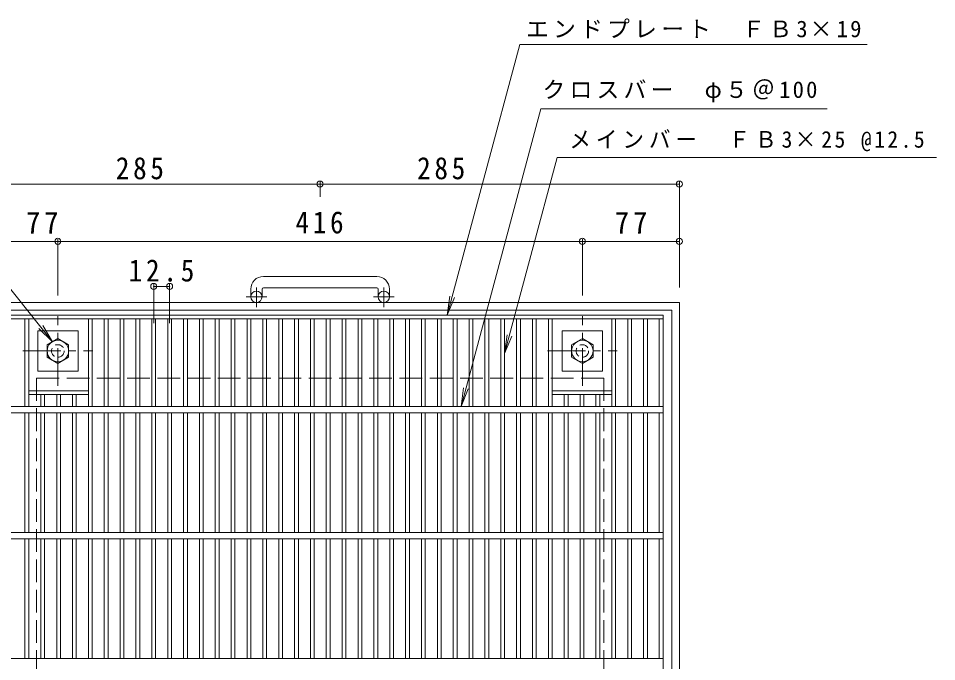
# Model space of a CAD drawing. Units: millimetres at full size, sheet at 1:6. Extents: x -986 to 969, y -826 to 721.
# Drawn here: x -616 to 112, y 211 to 721 of the extents above; entities that cross this region are included whole.
import ezdxf

# ---------------------------------------------------------------- set-up
doc = ezdxf.new("R2010")
doc.units = ezdxf.units.MM
doc.header["$LTSCALE"] = 6
doc.header["$PDMODE"] = 32
doc.header["$PDSIZE"] = 4.8
for name, pattern in [('CHAIN1', [8, 5, -1, 1, -1]), ('DASHED1', [1.8, 1.2, -0.6]), ('DASHED3', [4, 3, -1])]:
    doc.linetypes.add(name, pattern=pattern)
for name, color, linetype, lineweight in [('E-1', 2, 'Continuous', 9), ('E-2', 3, 'Continuous', 9), ('E-4', 7, 'Continuous', 9), ('E-5', 7, 'Continuous', 9), ('E-C', 7, 'Continuous', 9)]:
    doc.layers.add(name, color=color, linetype=linetype, lineweight=lineweight)
doc.styles.add('ＭＳ ゴシック', font='')
doc.styles.get('ＭＳ ゴシック').set_extended_font_data('MS Gothic')

msp = doc.modelspace()

# ---------------------------------------------------------------- linework, layer by layer
at = {"layer": 'E-1'}
for p, q in [((-331.622, 516.546), (-421.622, 516.546)), ((-431.622, 506.546), (-431.622, 500.446)), ((-422.622, 506.546), (-422.622, 500.446)), ((-421.622, 507.546), (-331.622, 507.546)), ((-330.622, 506.546), (-330.622, 500.446)), ((-321.622, 506.546), (-321.622, 500.446)), ((-91.622, 495.946), (-661.622, 495.946)), ((-91.622, 495.946), (-91.622, -74.054)), ((-97.622, 489.946), (-655.623, 489.946)), ((-97.622, 489.946), (-97.622, -68.054)), ((-568.623, 473.446), (-568.623, 441.446)), ((-152.622, 473.446), (-152.622, 441.446)), ((-568.623, 441.446), (-600.622, 441.446)), ((-152.622, 441.446), (-184.622, 441.446))]:
    msp.add_line(p, q, dxfattribs=at)
at = {"layer": 'E-1', "linetype": 'CHAIN1'}
for p, q in [((-427.122, 492.339), (-427.122, 507.936)), ((-326.122, 492.339), (-326.122, 507.936)), ((-418.959, 500.446), (-435.366, 500.446)), ((-317.959, 500.446), (-334.366, 500.446)), ((-584.623, 429.809), (-584.623, 485.083)), ((-168.622, 429.809), (-168.622, 485.083)), ((-612.259, 457.446), (-556.986, 457.446)), ((-196.259, 457.446), (-140.986, 457.446))]:
    msp.add_line(p, q, dxfattribs=at)
at = {"layer": 'E-1', "linetype": 'DASHED3'}
for p, q in [((-601.622, -14.054), (-601.622, 435.946)), ((-151.622, 435.946), (-601.622, 435.946)), ((-151.622, 435.946), (-151.622, -14.054))]:
    msp.add_line(p, q, dxfattribs=at)
at = {"layer": 'E-1'}
for points in [[(-600.622, 441.446), (-600.622, 473.446), (-568.623, 473.446)], [(-184.622, 441.446), (-184.622, 473.446), (-152.622, 473.446)]]:
    msp.add_lwpolyline(points, dxfattribs=at)
for points in [[(-576.122, 452.539), (-576.122, 462.353), (-584.623, 467.261), (-593.123, 462.353), (-593.123, 452.539), (-584.623, 447.631)], [(-160.122, 452.539), (-160.122, 462.353), (-168.622, 467.261), (-177.122, 462.353), (-177.122, 452.539), (-168.622, 447.631)]]:
    msp.add_lwpolyline(points, close=True, dxfattribs=at)
for centre, radius in [((-427.122, 500.446), 4.5), ((-326.122, 500.446), 4.5), ((-584.623, 457.446), 8.5), ((-168.622, 457.446), 8.5)]:
    msp.add_circle(centre, radius, dxfattribs=at)
at = {"layer": 'E-1', "linetype": 'DASHED1'}
for centre in [(-584.623, 457.446), (-168.622, 457.446)]:
    msp.add_circle(centre, 5, dxfattribs=at)
at = {"layer": 'E-1'}
for centre, radius, start, end in [((-421.622, 506.546), 10, 90, 180), ((-331.622, 506.546), 10, 0, 90), ((-421.622, 506.546), 1, 90, 180), ((-331.622, 506.546), 1, 0, 90)]:
    msp.add_arc(centre, radius, start, end, dxfattribs=at)
at = {"layer": 'E-2'}
for p, q in [((-648.623, 485.946), (-104.622, 485.946)), ((-648.623, 482.947), (-104.622, 482.947)), ((-610.702, 413.446), (-610.702, 482.946)), ((-607.702, 413.446), (-607.702, 482.946)), ((-560.382, 413.446), (-560.382, 482.946)), ((-557.382, 413.446), (-557.382, 482.946)), ((-547.802, 413.446), (-547.802, 482.946)), ((-544.802, 413.446), (-544.802, 482.946)), ((-535.222, 413.446), (-535.222, 482.946)), ((-532.222, 413.446), (-532.222, 482.946)), ((-522.642, 413.446), (-522.642, 482.946)), ((-519.642, 413.446), (-519.642, 482.946)), ((-510.062, 413.446), (-510.062, 482.946)), ((-507.062, 413.446), (-507.062, 482.946)), ((-497.482, 413.446), (-497.482, 482.946)), ((-494.482, 413.446), (-494.482, 482.946)), ((-484.902, 413.446), (-484.902, 482.946)), ((-481.902, 413.446), (-481.902, 482.946)), ((-472.322, 413.446), (-472.322, 482.946)), ((-469.322, 413.446), (-469.322, 482.946)), ((-459.742, 413.446), (-459.742, 482.946)), ((-456.742, 413.446), (-456.742, 482.946)), ((-447.162, 413.446), (-447.162, 482.946)), ((-444.162, 413.446), (-444.162, 482.946)), ((-434.582, 413.446), (-434.582, 482.946)), ((-431.582, 413.446), (-431.582, 482.946)), ((-422.002, 413.446), (-422.002, 482.946)), ((-419.002, 413.446), (-419.002, 482.946)), ((-409.422, 413.446), (-409.422, 482.946)), ((-406.422, 413.446), (-406.422, 482.946)), ((-396.842, 413.446), (-396.842, 482.946)), ((-393.842, 413.446), (-393.842, 482.946)), ((-384.262, 413.446), (-384.262, 482.946)), ((-381.262, 413.446), (-381.262, 482.946)), ((-371.682, 413.446), (-371.682, 482.946)), ((-368.682, 413.446), (-368.682, 482.946)), ((-359.102, 413.446), (-359.102, 482.946)), ((-356.102, 413.446), (-356.102, 482.946)), ((-346.522, 413.446), (-346.522, 482.946)), ((-343.522, 413.446), (-343.522, 482.946)), ((-333.942, 413.446), (-333.942, 482.946)), ((-330.942, 413.446), (-330.942, 482.946)), ((-321.362, 413.446), (-321.362, 482.946)), ((-318.362, 413.446), (-318.362, 482.946)), ((-308.782, 413.446), (-308.782, 482.946)), ((-305.782, 413.446), (-305.782, 482.946)), ((-296.202, 413.446), (-296.202, 482.946)), ((-293.202, 413.446), (-293.202, 482.946)), ((-283.622, 413.446), (-283.622, 482.946)), ((-280.622, 413.446), (-280.622, 482.946)), ((-271.042, 413.446), (-271.042, 482.946)), ((-268.042, 413.446), (-268.042, 482.946)), ((-258.462, 413.446), (-258.462, 482.946)), ((-255.462, 413.446), (-255.462, 482.946)), ((-245.882, 413.446), (-245.882, 482.946)), ((-242.882, 413.446), (-242.882, 482.946)), ((-233.302, 413.446), (-233.302, 482.946)), ((-230.302, 413.446), (-230.302, 482.946)), ((-220.722, 413.446), (-220.722, 482.946)), ((-217.722, 413.446), (-217.722, 482.946)), ((-208.142, 413.446), (-208.142, 482.946)), ((-205.142, 413.446), (-205.142, 482.946)), ((-195.562, 413.446), (-195.562, 482.946)), ((-192.562, 413.446), (-192.562, 482.946)), ((-145.242, 413.446), (-145.242, 482.946)), ((-142.241, 413.446), (-142.241, 482.946)), ((-132.662, 413.446), (-132.662, 482.946)), ((-129.661, 413.446), (-129.661, 482.946)), ((-120.082, 413.446), (-120.082, 482.946)), ((-117.081, 413.446), (-117.081, 482.946)), ((-107.623, 413.446), (-107.623, 482.946)), ((-104.622, 485.946), (-104.622, -64.054)), ((-607.702, 425.946), (-560.382, 425.946)), ((-607.702, 422.946), (-560.382, 422.946)), ((-598.122, 413.446), (-598.122, 422.946)), ((-595.122, 413.446), (-595.122, 422.946)), ((-585.542, 413.446), (-585.542, 422.946)), ((-582.542, 413.446), (-582.542, 422.946)), ((-572.963, 413.446), (-572.963, 422.946)), ((-569.962, 413.446), (-569.962, 422.946)), ((-192.562, 425.946), (-145.242, 425.946)), ((-192.562, 422.946), (-145.242, 422.946)), ((-182.982, 413.446), (-182.982, 422.946)), ((-179.982, 413.446), (-179.982, 422.946)), ((-170.402, 413.446), (-170.402, 422.946)), ((-167.401, 413.446), (-167.401, 422.946)), ((-157.822, 413.446), (-157.822, 422.946)), ((-154.821, 413.446), (-154.821, 422.946)), ((-648.623, 413.446), (-104.622, 413.446)), ((-648.623, 408.446), (-104.622, 408.446)), ((-610.702, 313.446), (-610.702, 408.446)), ((-607.702, 313.446), (-607.702, 408.446)), ((-598.122, 313.446), (-598.122, 408.446)), ((-595.122, 313.446), (-595.122, 408.446)), ((-585.542, 313.446), (-585.542, 408.446)), ((-582.542, 313.446), (-582.542, 408.446)), ((-572.963, 313.446), (-572.963, 408.446)), ((-569.962, 313.446), (-569.962, 408.446)), ((-560.382, 313.446), (-560.382, 408.446)), ((-557.382, 313.446), (-557.382, 408.446)), ((-547.802, 313.446), (-547.802, 408.446)), ((-544.802, 313.446), (-544.802, 408.446)), ((-535.222, 313.446), (-535.222, 408.446)), ((-532.222, 313.446), (-532.222, 408.446)), ((-522.642, 313.446), (-522.642, 408.446)), ((-519.642, 313.446), (-519.642, 408.446)), ((-510.062, 313.446), (-510.062, 408.446)), ((-507.062, 313.446), (-507.062, 408.446)), ((-497.482, 313.446), (-497.482, 408.446)), ((-494.482, 313.446), (-494.482, 408.446)), ((-484.902, 313.446), (-484.902, 408.446)), ((-481.902, 313.446), (-481.902, 408.446)), ((-472.322, 313.446), (-472.322, 408.446)), ((-469.322, 313.446), (-469.322, 408.446)), ((-459.742, 313.446), (-459.742, 408.446)), ((-456.742, 313.446), (-456.742, 408.446)), ((-447.162, 313.446), (-447.162, 408.446)), ((-444.162, 313.446), (-444.162, 408.446)), ((-434.582, 313.446), (-434.582, 408.446)), ((-431.582, 313.446), (-431.582, 408.446)), ((-422.002, 313.446), (-422.002, 408.446)), ((-419.002, 313.446), (-419.002, 408.446)), ((-409.422, 313.446), (-409.422, 408.446)), ((-406.422, 313.446), (-406.422, 408.446)), ((-396.842, 313.446), (-396.842, 408.446)), ((-393.842, 313.446), (-393.842, 408.446)), ((-384.262, 313.446), (-384.262, 408.446)), ((-381.262, 313.446), (-381.262, 408.446)), ((-371.682, 313.446), (-371.682, 408.446)), ((-368.682, 313.446), (-368.682, 408.446)), ((-359.102, 313.446), (-359.102, 408.446)), ((-356.102, 313.446), (-356.102, 408.446)), ((-346.522, 313.446), (-346.522, 408.446)), ((-343.522, 313.446), (-343.522, 408.446)), ((-333.942, 313.446), (-333.942, 408.446)), ((-330.942, 313.446), (-330.942, 408.446)), ((-321.362, 313.446), (-321.362, 408.446)), ((-318.362, 313.446), (-318.362, 408.446)), ((-308.782, 313.446), (-308.782, 408.446)), ((-305.782, 313.446), (-305.782, 408.446)), ((-296.202, 313.446), (-296.202, 408.446)), ((-293.202, 313.446), (-293.202, 408.446)), ((-283.622, 313.446), (-283.622, 408.446)), ((-280.622, 313.446), (-280.622, 408.446)), ((-271.042, 313.446), (-271.042, 408.446)), ((-268.042, 313.446), (-268.042, 408.446)), ((-258.462, 313.446), (-258.462, 408.446)), ((-255.462, 313.446), (-255.462, 408.446)), ((-245.882, 313.446), (-245.882, 408.446)), ((-242.882, 313.446), (-242.882, 408.446)), ((-233.302, 313.446), (-233.302, 408.446)), ((-230.302, 313.446), (-230.302, 408.446)), ((-220.722, 313.446), (-220.722, 408.446)), ((-217.722, 313.446), (-217.722, 408.446)), ((-208.142, 313.446), (-208.142, 408.446)), ((-205.142, 313.446), (-205.142, 408.446)), ((-195.562, 313.446), (-195.562, 408.446)), ((-192.562, 313.446), (-192.562, 408.446)), ((-182.982, 313.446), (-182.982, 408.446)), ((-179.982, 313.446), (-179.982, 408.446)), ((-170.402, 313.446), (-170.402, 408.446)), ((-167.401, 313.446), (-167.401, 408.446)), ((-157.822, 313.446), (-157.822, 408.446)), ((-154.821, 313.446), (-154.821, 408.446)), ((-145.242, 313.446), (-145.242, 408.446)), ((-142.241, 313.446), (-142.241, 408.446)), ((-132.662, 313.446), (-132.662, 408.446)), ((-129.661, 313.446), (-129.661, 408.446)), ((-120.082, 313.446), (-120.082, 408.446)), ((-117.081, 313.446), (-117.081, 408.446)), ((-107.623, 313.446), (-107.623, 408.446)), ((-648.623, 313.445), (-104.622, 313.445)), ((-648.623, 308.446), (-104.622, 308.446)), ((-610.702, 213.446), (-610.702, 308.446)), ((-607.702, 213.446), (-607.702, 308.446)), ((-598.122, 213.446), (-598.122, 308.446)), ((-595.122, 213.446), (-595.122, 308.446)), ((-585.542, 213.446), (-585.542, 308.446)), ((-582.542, 213.446), (-582.542, 308.446)), ((-572.963, 213.446), (-572.963, 308.446)), ((-569.962, 213.446), (-569.962, 308.446)), ((-560.382, 213.446), (-560.382, 308.446)), ((-557.382, 213.446), (-557.382, 308.446)), ((-547.802, 213.446), (-547.802, 308.446)), ((-544.802, 213.446), (-544.802, 308.446)), ((-535.222, 213.446), (-535.222, 308.446)), ((-532.222, 213.446), (-532.222, 308.446)), ((-522.642, 213.446), (-522.642, 308.446)), ((-519.642, 213.446), (-519.642, 308.446)), ((-510.062, 213.446), (-510.062, 308.446)), ((-507.062, 213.446), (-507.062, 308.446)), ((-497.482, 213.446), (-497.482, 308.446)), ((-494.482, 213.446), (-494.482, 308.446)), ((-484.902, 213.446), (-484.902, 308.446)), ((-481.902, 213.446), (-481.902, 308.446)), ((-472.322, 213.446), (-472.322, 308.446)), ((-469.322, 213.446), (-469.322, 308.446)), ((-459.742, 213.446), (-459.742, 308.446)), ((-456.742, 213.446), (-456.742, 308.446)), ((-447.162, 213.446), (-447.162, 308.446)), ((-444.162, 213.446), (-444.162, 308.446)), ((-434.582, 213.446), (-434.582, 308.446)), ((-431.582, 213.446), (-431.582, 308.446)), ((-422.002, 213.446), (-422.002, 308.446)), ((-419.002, 213.446), (-419.002, 308.446)), ((-409.422, 213.446), (-409.422, 308.446)), ((-406.422, 213.446), (-406.422, 308.446)), ((-396.842, 213.446), (-396.842, 308.446)), ((-393.842, 213.446), (-393.842, 308.446)), ((-384.262, 213.446), (-384.262, 308.446)), ((-381.262, 213.446), (-381.262, 308.446)), ((-371.682, 213.446), (-371.682, 308.446)), ((-368.682, 213.446), (-368.682, 308.446)), ((-359.102, 213.446), (-359.102, 308.446)), ((-356.102, 213.446), (-356.102, 308.446)), ((-346.522, 213.446), (-346.522, 308.446)), ((-343.522, 213.446), (-343.522, 308.446)), ((-333.942, 213.446), (-333.942, 308.446)), ((-330.942, 213.446), (-330.942, 308.446)), ((-321.362, 213.446), (-321.362, 308.446)), ((-318.362, 213.446), (-318.362, 308.446)), ((-308.782, 213.446), (-308.782, 308.446)), ((-305.782, 213.446), (-305.782, 308.446)), ((-296.202, 213.446), (-296.202, 308.446)), ((-293.202, 213.446), (-293.202, 308.446)), ((-283.622, 213.446), (-283.622, 308.446)), ((-280.622, 213.446), (-280.622, 308.446)), ((-271.042, 213.446), (-271.042, 308.446)), ((-268.042, 213.446), (-268.042, 308.446)), ((-258.462, 213.446), (-258.462, 308.446)), ((-255.462, 213.446), (-255.462, 308.446)), ((-245.882, 213.446), (-245.882, 308.446)), ((-242.882, 213.446), (-242.882, 308.446)), ((-233.302, 213.446), (-233.302, 308.446)), ((-230.302, 213.446), (-230.302, 308.446)), ((-220.722, 213.446), (-220.722, 308.446)), ((-217.722, 213.446), (-217.722, 308.446)), ((-208.142, 213.446), (-208.142, 308.446)), ((-205.142, 213.446), (-205.142, 308.446)), ((-195.562, 213.446), (-195.562, 308.446)), ((-192.562, 213.446), (-192.562, 308.446)), ((-182.982, 213.446), (-182.982, 308.446)), ((-179.982, 213.446), (-179.982, 308.446)), ((-170.402, 213.446), (-170.402, 308.446)), ((-167.401, 213.446), (-167.401, 308.446)), ((-157.822, 213.446), (-157.822, 308.446)), ((-154.821, 213.446), (-154.821, 308.446)), ((-145.242, 213.446), (-145.242, 308.446)), ((-142.241, 213.446), (-142.241, 308.446)), ((-132.662, 213.446), (-132.662, 308.446)), ((-129.661, 213.446), (-129.661, 308.446)), ((-120.082, 213.446), (-120.082, 308.446)), ((-117.081, 213.446), (-117.081, 308.446)), ((-107.623, 213.446), (-107.623, 308.446)), ((-648.623, 213.446), (-104.622, 213.446))]:
    msp.add_line(p, q, dxfattribs=at)
at = {"layer": 'E-4'}
for p, q in [((-376.622, 591.648), (-376.622, 579.811)), ((-91.622, 591.648), (-91.622, 507.946)), ((-661.622, 589.848), (-376.622, 589.848)), ((-376.622, 589.848), (-91.622, 589.848)), ((-508.562, 510.497), (-508.562, 479.564)), ((-495.982, 510.497), (-495.982, 479.564)), ((-508.562, 508.697), (-495.982, 508.697))]:
    msp.add_line(p, q, dxfattribs=at)
for p in [(-376.622, 589.848), (-91.622, 589.848), (-508.562, 508.697), (-495.982, 508.697)]:
    msp.add_point(p, dxfattribs=at)
at = {"layer": 'E-5'}
for p, q in [((-275.743, 485.946), (-218.217, 700.637)), ((-218.217, 700.637), (57.37, 700.637)), ((-264.858, 413.446), (-201.568, 649.647)), ((25.495, 649.647), (-201.568, 649.647)), ((-230.302, 455.428), (-188.651, 610.871)), ((112.362, 610.871), (-188.651, 610.871)), ((-275.743, 485.946), (-273.786, 500.818)), ((-275.743, 485.946), (-270.003, 499.804)), ((-588.873, 464.807), (-599.69, 475.199)), ((-588.873, 464.807), (-596.632, 477.644)), ((-230.302, 455.428), (-228.344, 470.3)), ((-230.302, 455.428), (-224.562, 469.286)), ((-264.858, 413.446), (-262.9, 428.317)), ((-264.858, 413.446), (-259.118, 427.304))]:
    msp.add_line(p, q, dxfattribs=at)
msp.add_lwpolyline([(-588.873, 464.807), (-673.589, 570.737), (-985.589, 570.737)], dxfattribs=at)
at = {"layer": 'E-C'}
for p, q in [((-584.622, 546.246), (-584.622, 501.584)), ((-168.622, 546.246), (-168.622, 501.584)), ((-91.622, 546.246), (-91.622, 512.446)), ((-661.622, 544.446), (-584.622, 544.446)), ((-584.622, 544.446), (-168.622, 544.446)), ((-168.622, 544.446), (-91.622, 544.446))]:
    msp.add_line(p, q, dxfattribs=at)
for p in [(-584.622, 544.446), (-168.622, 544.446), (-91.622, 544.446)]:
    msp.add_point(p, dxfattribs=at)

# ---------------------------------------------------------------- texts
at = {"layer": 'E-4', "color": 2, "char_height": 17.6, "attachment_point": 7, "style": 'ＭＳ ゴシック'}
for s, insert in [('\\T1.27;\\W0.9;285', (-538.622, 593.448)), ('\\T1.27;\\W0.9;285', (-299.643, 593.448)), ('\\T1.28;\\W0.9;12.5', (-528.522, 512.297))]:
    msp.add_mtext(s, dxfattribs=dict(at, insert=insert))
at = {"layer": 'E-5', "char_height": 13.2, "attachment_point": 7, "style": 'ＭＳ ゴシック'}
for s, insert in [('\\T1.19;エンドプレート\u3000ＦＢ3×19', (-213.217, 705.637)), ('\\T1.19;クロスバー\u3000φ５＠100', (-200.193, 654.647)), ('\\T1.23;\\W0.95;メインバー\u3000ＦＢ3×25\\~@12.5', (-178.927, 615.871))]:
    msp.add_mtext(s, dxfattribs=dict(at, insert=insert))
at = {"layer": 'E-C', "color": 2, "char_height": 17.6, "attachment_point": 7, "style": 'ＭＳ ゴシック'}
for s, insert in [('\\T1.27;\\W0.9;416', (-396.122, 550.446)), ('\\T1.27;\\W0.95;77', (-609.872, 550.446)), ('\\T1.27;\\W0.95;77', (-142.872, 550.446))]:
    msp.add_mtext(s, dxfattribs=dict(at, insert=insert))

doc.saveas('drawing.dxf')
